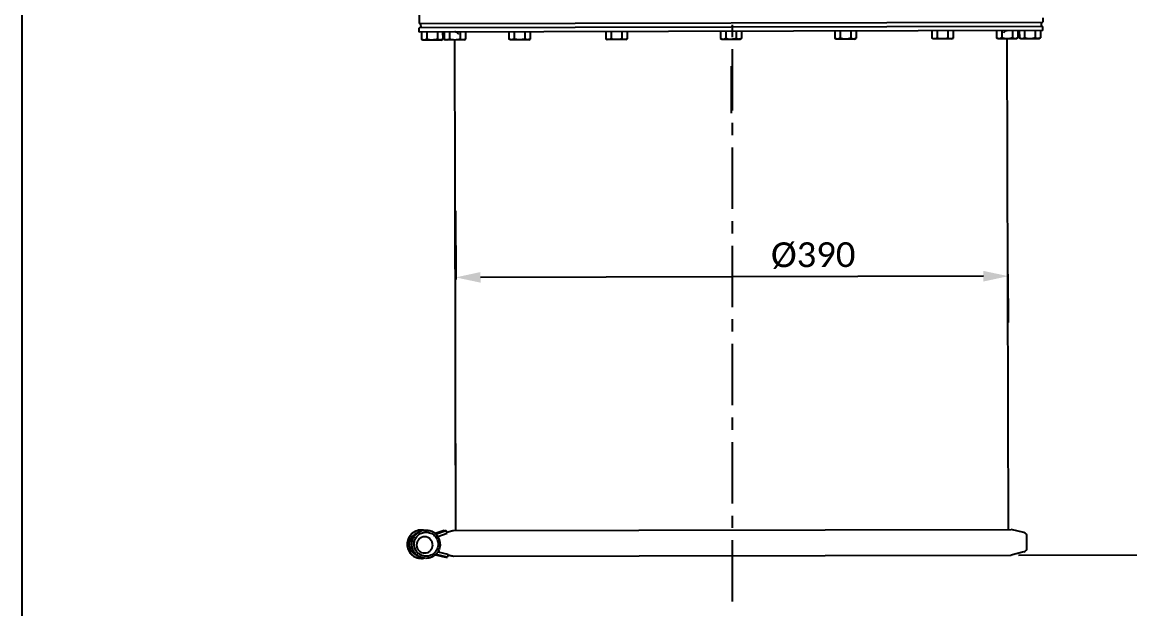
# Model space of a CAD drawing. Header units: millimetres. Extents: x 242 to 4341, y -255 to 3233.
# Drawn here: x 242 to 1023, y 1482 to 1896 of the extents above; entities that cross this region are included whole.
import ezdxf

# ---------------------------------------------------------------- set-up
doc = ezdxf.new("R2010")
doc.units = ezdxf.units.MM
doc.header["$LTSCALE"] = 115.5
doc.header["$PDMODE"] = 3
doc.header["$PDSIZE"] = 8
doc.linetypes.add('CENTER', pattern=[0.6, 0.375, -0.075, 0.075, -0.075])
doc.linetypes.add('DASHED', pattern=[0.2, 0.1, -0.1])
doc.layers.get('0').update_dxf_attribs({"linetype": 'CONTINUOUS'})
doc.layers.get('Defpoints').update_dxf_attribs({"linetype": 'CONTINUOUS'})
doc.layers.add('02___PRT_ALL_AXES', color=7, linetype='CONTINUOUS')
doc.styles.get("Standard").update_dxf_attribs({"font": 'calibri.ttf'})
doc.dimstyles.new('DIMSTYLE_1', dxfattribs={"dimtxt": 17.5, "dimasz": 17.5, "dimexe": 1.5, "dimexo": 1, "dimgap": 0.875, "dimtad": 1, "dimdec": 0, "dimdsep": 46, "dimtxsty": 'Standard', "dimblk": '_FILLED', "dimblk1": '_FILLED', "dimblk2": '_FILLED', "dimcen": 0.09, "dimazin": 2, "dimtp": 0.01, "dimtm": 0.01, "dimtfac": 1, "dimtdec": 0, "dimtofl": 0, "dimtmove": 0, "dimatfit": 3, "dimldrblk": '_FILLED', "dimfxl": 1, "dimtolj": 1, "dimarcsym": 0})
doc.dimstyles.new('DIMSTYLE_2', dxfattribs={"dimtxt": 17.5, "dimasz": 17.5, "dimexe": 1.5, "dimexo": 1, "dimgap": 0.875, "dimtad": 1, "dimdsep": 46, "dimtxsty": 'Standard', "dimblk": '_FILLED', "dimblk1": '_FILLED', "dimblk2": '_FILLED', "dimcen": 0.09, "dimazin": 2, "dimtp": 0.01, "dimtm": 0.01, "dimtfac": 1, "dimtofl": 0, "dimtmove": 0, "dimatfit": 3, "dimldrblk": '_FILLED', "dimfxl": 1, "dimtolj": 1, "dimarcsym": 0})

# ---------------------------------------------------------------- blocks, each defined once
blk = doc.blocks.new('_FILLED')
at = {"color": 0, "linetype": 'ByBlock'}
blk.add_solid([(0, 0), (-1, 0.214), (-1, -0.214)], dxfattribs=at)
blk = doc.blocks.new('*D378')
at = {"color": 0, "linetype": 'Continuous', "lineweight": -2}
for p, q in [((547.39, 1762.75), (547.5, 1714.35)), ((919.99, 1716.68), (565, 1715.89)), ((937.57, 1683.91), (937.49, 1718.22))]:
    blk.add_line(p, q, dxfattribs=at)
at = {"layer": 'Defpoints', "color": 0}
for p in [(547.39, 1763.75), (547.5, 1715.85), (937.57, 1682.91)]:
    blk.add_point(p, dxfattribs=at)
at = {"color": 0, "linetype": 'ByBlock', "lineweight": -2, "xscale": 17.5, "yscale": 17.5, "zscale": 17.5}
for p, rotation in [((937.49, 1716.72), 0.1274300736770334), ((547.5, 1715.85), 180.127430073677)]:
    blk.add_blockref('_FILLED', p, dxfattribs=dict(at, rotation=rotation))
at = {"color": 0, "insert": (799.8, 1740.62), "char_height": 17.5, "attachment_point": 2, "rotation": 0.12743, "line_spacing_factor": 0.9}
blk.add_mtext('\\A1;%%c390', dxfattribs=at)
blk = doc.blocks.new('*D383')
at = {"color": 0, "linetype": 'Continuous', "lineweight": -2}
for p, q in [((906.39, 2067.88), (1095.11, 2068.3)), ((1093.64, 2050.8), (1094.79, 1537.75)), ((944.6, 1519.91), (1096.32, 1520.25))]:
    blk.add_line(p, q, dxfattribs=at)
at = {"layer": 'Defpoints', "color": 0}
for p in [(905.39, 2067.88), (943.6, 1519.91), (1094.82, 1520.25)]:
    blk.add_point(p, dxfattribs=at)
at = {"color": 0, "linetype": 'ByBlock', "lineweight": -2, "xscale": 17.5, "yscale": 17.5, "zscale": 17.5}
for p, rotation in [((1093.61, 2068.3), 90.12743007367705), ((1094.82, 1520.25), 270.127430073677)]:
    blk.add_blockref('_FILLED', p, dxfattribs=dict(at, rotation=rotation))
at = {"color": 0, "insert": (1118.42, 1794.33), "char_height": 17.5, "attachment_point": 2, "rotation": 270.12743, "line_spacing_factor": 0.9}
blk.add_mtext('\\A1;{\\A1;548}', dxfattribs=at)

msp = doc.modelspace()

# ---------------------------------------------------------------- linework, layer by layer
at = {"color": 0, "linetype": 'Continuous'}
for p, q in [((241.521, 1394.903), (241.521, 3232.585)), ((523.279, 1889.027), (523.291, 1883.928)), ((527.032, 1889.036), (527.043, 1883.936)), ((534.538, 1889.052), (534.549, 1883.953)), ((538.29, 1889.061), (538.302, 1883.961)), ((539.341, 1889.063), (539.352, 1883.964)), ((543.093, 1889.071), (543.105, 1883.972)), ((550.599, 1889.088), (550.61, 1883.989)), ((554.352, 1889.097), (554.363, 1883.997)), ((585.08, 1889.165), (585.091, 1884.065)), ((586.098, 1883.487), (585.091, 1884.065)), ((588.832, 1889.173), (588.844, 1884.074)), ((596.338, 1889.19), (596.349, 1884.09)), ((599.098, 1883.516), (600.102, 1884.099)), ((600.091, 1889.198), (600.102, 1884.099)), ((653.533, 1889.317), (653.544, 1884.218)), ((654.551, 1883.639), (653.544, 1884.218)), ((657.286, 1889.325), (657.297, 1884.226)), ((664.791, 1889.342), (664.802, 1884.243)), ((667.551, 1883.668), (668.555, 1884.251)), ((668.544, 1889.35), (668.555, 1884.251)), ((734.279, 1889.497), (734.29, 1884.397)), ((735.297, 1883.819), (734.29, 1884.397)), ((738.032, 1889.505), (738.043, 1884.406)), ((745.537, 1889.522), (745.548, 1884.422)), ((748.297, 1883.848), (749.301, 1884.431)), ((749.29, 1889.53), (749.301, 1884.431)), ((815.025, 1889.676), (815.036, 1884.577)), ((816.043, 1883.999), (815.036, 1884.577)), ((818.778, 1889.685), (818.789, 1884.585)), ((826.283, 1889.701), (826.294, 1884.602)), ((829.043, 1884.027), (830.047, 1884.61)), ((830.036, 1889.71), (830.047, 1884.61)), ((883.478, 1889.829), (883.489, 1884.729)), ((884.496, 1884.151), (883.489, 1884.729)), ((897.496, 1884.18), (884.496, 1884.151)), ((887.231, 1889.837), (887.242, 1884.737)), ((894.736, 1889.854), (894.748, 1884.754)), ((897.496, 1884.18), (898.5, 1884.762)), ((898.489, 1889.862), (898.5, 1884.762)), ((929.217, 1889.93), (929.228, 1884.831)), ((930.235, 1884.253), (929.228, 1884.831)), ((943.235, 1884.281), (930.235, 1884.253)), ((932.97, 1889.939), (932.981, 1884.839)), ((940.475, 1889.955), (940.486, 1884.856)), ((943.235, 1884.281), (944.239, 1884.864)), ((944.228, 1889.964), (944.239, 1884.864)), ((945.278, 1889.966), (945.29, 1884.867)), ((946.296, 1884.288), (945.29, 1884.867)), ((959.296, 1884.317), (946.296, 1884.288)), ((949.031, 1889.974), (949.042, 1884.875)), ((956.537, 1889.991), (956.548, 1884.892)), ((959.296, 1884.317), (960.301, 1884.9)), ((960.289, 1889.999), (960.301, 1884.9)), ((524.298, 1883.35), (523.291, 1883.928)), ((537.298, 1883.379), (524.298, 1883.35)), ((537.298, 1883.379), (538.302, 1883.961)), ((540.359, 1883.385), (539.352, 1883.964)), ((553.359, 1883.414), (540.359, 1883.385)), ((547.021, 1783.022), (546.797, 1883.4)), ((547.021, 1783.022), (546.798, 1883.4)), ((553.359, 1883.414), (554.363, 1883.997)), ((599.098, 1883.516), (586.098, 1883.487)), ((667.551, 1883.668), (654.551, 1883.639)), ((748.297, 1883.848), (735.297, 1883.819)), ((829.043, 1884.027), (816.043, 1883.999)), ((741.839, 1865.017), (741.913, 1831.855)), ((547.568, 1537.131), (547.021, 1783.022)), ((547.568, 1537.131), (547.363, 1629.016)), ((539.402, 1537.287), (533.072, 1535.063)), ((533.198, 1534.938), (539.87, 1537.288)), ((533.954, 1534.859), (540.856, 1537.29)), ((534.828, 1533.047), (541.518, 1535.403)), ((539.453, 1537.141), (539.402, 1537.287)), ((539.87, 1537.288), (540.856, 1537.29)), ((541.518, 1535.403), (540.856, 1537.29)), ((541.296, 1536.035), (545.579, 1537.127)), ((541.334, 1535.927), (546.033, 1537.128)), ((545.579, 1537.127), (939.555, 1538.003)), ((545.579, 1537.127), (545.606, 1537.019)), ((948.406, 1535.789), (939.555, 1538.003)), ((533.169, 1520.078), (540.283, 1518.299)), ((540.749, 1518.3), (533.652, 1520.079)), ((541.736, 1518.302), (534.638, 1520.081)), ((542.22, 1520.242), (535.122, 1522.022)), ((540.311, 1518.41), (540.283, 1518.299)), ((540.749, 1518.3), (541.736, 1518.302)), ((542.22, 1520.242), (541.736, 1518.302)), ((542.134, 1519.897), (545.619, 1519.026)), ((542.161, 1520.007), (546.073, 1519.027)), ((545.619, 1519.026), (939.596, 1519.902)), ((545.619, 1519.026), (545.646, 1519.134)), ((948.436, 1522.155), (939.596, 1519.902))]:
    msp.add_line(p, q, dxfattribs=at)
at = {"color": 0, "linetype": 'DASHED'}
for centre, start, end in [((546.854, 1886.08), 28.67743, 90.12743), ((936.728, 1886.947), 90.12743, 151.57743)]:
    msp.add_arc(centre, 3, start, end, dxfattribs=at)
at = {"color": 0, "linetype": 'Continuous'}
for centre, radius, start, end in [((535.28, 1531.094), 3.992, 109.406294, 116.772353), ((537.968, 1531.966), 3.01, 155.960123, 166.432279), ((947.678, 1532.879), 3, 0.12743, 75.95743), ((947.695, 1525.062), 3, 284.29743, 0.12743), ((534.622, 1523.947), 3.988, 250.231137, 255.920749), ((535.615, 1523.966), 4.006, 239.551728, 255.883036), ((535.608, 1523.957), 1.995, 248.727448, 255.918614), ((537.496, 1524.15), 3, 215.513793, 228.106761)]:
    msp.add_arc(centre, radius, start, end, dxfattribs=at)
for points, knots in [([(586.969, 1883.489), (586.648, 1883.488), (585.985, 1883.607), (585.386, 1883.896), (585.091, 1884.065)], [0, 0, 0, 0, 0.4851065, 1, 1, 1, 1]), ([(588.844, 1884.074), (588.55, 1883.903), (587.951, 1883.612), (587.289, 1883.49), (586.969, 1883.489)], [0, 0, 0, 0, 0.5148834, 1, 1, 1, 1]), ([(592.598, 1883.502), (591.963, 1883.5), (590.692, 1883.609), (589.454, 1883.899), (588.844, 1884.074)], [0, 0, 0, 0, 0.4999086, 1, 1, 1, 1]), ([(596.349, 1884.09), (595.74, 1883.913), (594.503, 1883.618), (593.232, 1883.503), (592.598, 1883.502)], [0, 0, 0, 0, 0.5000913, 1, 1, 1, 1]), ([(598.227, 1883.514), (597.907, 1883.513), (597.244, 1883.632), (596.644, 1883.921), (596.349, 1884.09)], [0, 0, 0, 0, 0.4851075, 1, 1, 1, 1]), ([(600.102, 1884.099), (599.808, 1883.928), (599.21, 1883.637), (598.547, 1883.515), (598.227, 1883.514)], [0, 0, 0, 0, 0.5148817, 1, 1, 1, 1]), ([(655.422, 1883.641), (655.101, 1883.641), (654.438, 1883.759), (653.839, 1884.048), (653.544, 1884.218)], [0, 0, 0, 0, 0.4851065, 1, 1, 1, 1]), ([(657.297, 1884.226), (657.003, 1884.055), (656.405, 1883.764), (655.742, 1883.642), (655.422, 1883.641)], [0, 0, 0, 0, 0.5148834, 1, 1, 1, 1]), ([(661.051, 1883.654), (660.417, 1883.652), (659.146, 1883.761), (657.907, 1884.051), (657.297, 1884.226)], [0, 0, 0, 0, 0.4999086, 1, 1, 1, 1]), ([(664.802, 1884.243), (664.193, 1884.065), (662.956, 1883.77), (661.685, 1883.655), (661.051, 1883.654)], [0, 0, 0, 0, 0.5000913, 1, 1, 1, 1]), ([(666.68, 1883.666), (666.36, 1883.666), (665.697, 1883.785), (665.097, 1884.073), (664.802, 1884.243)], [0, 0, 0, 0, 0.4851075, 1, 1, 1, 1]), ([(668.555, 1884.251), (668.261, 1884.08), (667.663, 1883.789), (667.001, 1883.667), (666.68, 1883.666)], [0, 0, 0, 0, 0.5148817, 1, 1, 1, 1]), ([(736.168, 1883.821), (735.847, 1883.82), (735.184, 1883.939), (734.585, 1884.228), (734.29, 1884.397)], [0, 0, 0, 0, 0.4851065, 1, 1, 1, 1]), ([(738.043, 1884.406), (737.749, 1884.235), (737.151, 1883.944), (736.488, 1883.822), (736.168, 1883.821)], [0, 0, 0, 0, 0.5148834, 1, 1, 1, 1]), ([(741.797, 1883.833), (741.163, 1883.832), (739.892, 1883.941), (738.653, 1884.231), (738.043, 1884.406)], [0, 0, 0, 0, 0.4999086, 1, 1, 1, 1]), ([(745.548, 1884.422), (744.939, 1884.245), (743.702, 1883.95), (742.431, 1883.835), (741.797, 1883.833)], [0, 0, 0, 0, 0.5000913, 1, 1, 1, 1]), ([(747.426, 1883.846), (747.106, 1883.845), (746.443, 1883.964), (745.843, 1884.253), (745.548, 1884.422)], [0, 0, 0, 0, 0.4851075, 1, 1, 1, 1]), ([(749.301, 1884.431), (749.007, 1884.26), (748.409, 1883.969), (747.747, 1883.847), (747.426, 1883.846)], [0, 0, 0, 0, 0.5148817, 1, 1, 1, 1]), ([(816.914, 1884), (816.593, 1884), (815.93, 1884.119), (815.331, 1884.407), (815.036, 1884.577)], [0, 0, 0, 0, 0.4851065, 1, 1, 1, 1]), ([(818.789, 1884.585), (818.495, 1884.415), (817.897, 1884.123), (817.234, 1884.001), (816.914, 1884)], [0, 0, 0, 0, 0.5148834, 1, 1, 1, 1]), ([(822.543, 1884.013), (821.909, 1884.012), (820.638, 1884.12), (819.399, 1884.411), (818.789, 1884.585)], [0, 0, 0, 0, 0.4999086, 1, 1, 1, 1]), ([(826.294, 1884.602), (825.685, 1884.425), (824.448, 1884.129), (823.177, 1884.014), (822.543, 1884.013)], [0, 0, 0, 0, 0.5000913, 1, 1, 1, 1]), ([(828.172, 1884.026), (827.852, 1884.025), (827.189, 1884.144), (826.589, 1884.433), (826.294, 1884.602)], [0, 0, 0, 0, 0.4851075, 1, 1, 1, 1]), ([(830.047, 1884.61), (829.753, 1884.44), (829.155, 1884.148), (828.493, 1884.026), (828.172, 1884.026)], [0, 0, 0, 0, 0.5148817, 1, 1, 1, 1]), ([(885.367, 1884.153), (885.047, 1884.152), (884.384, 1884.271), (883.784, 1884.56), (883.489, 1884.729)], [0, 0, 0, 0, 0.4851065, 1, 1, 1, 1]), ([(887.242, 1884.737), (886.948, 1884.567), (886.35, 1884.275), (885.687, 1884.153), (885.367, 1884.153)], [0, 0, 0, 0, 0.5148834, 1, 1, 1, 1]), ([(890.996, 1884.165), (890.362, 1884.164), (889.091, 1884.273), (887.852, 1884.563), (887.242, 1884.737)], [0, 0, 0, 0, 0.4999086, 1, 1, 1, 1]), ([(894.748, 1884.754), (894.138, 1884.577), (892.901, 1884.281), (891.63, 1884.167), (890.996, 1884.165)], [0, 0, 0, 0, 0.5000913, 1, 1, 1, 1]), ([(896.625, 1884.178), (896.305, 1884.177), (895.642, 1884.296), (895.042, 1884.585), (894.748, 1884.754)], [0, 0, 0, 0, 0.4851075, 1, 1, 1, 1]), ([(898.5, 1884.762), (898.206, 1884.592), (897.608, 1884.301), (896.946, 1884.178), (896.625, 1884.178)], [0, 0, 0, 0, 0.5148817, 1, 1, 1, 1]), ([(931.106, 1884.254), (930.786, 1884.254), (930.123, 1884.373), (929.523, 1884.661), (929.228, 1884.831)], [0, 0, 0, 0, 0.4851065, 1, 1, 1, 1]), ([(932.981, 1884.839), (932.687, 1884.668), (932.089, 1884.377), (931.426, 1884.255), (931.106, 1884.254)], [0, 0, 0, 0, 0.5148834, 1, 1, 1, 1]), ([(936.735, 1884.267), (936.101, 1884.266), (934.83, 1884.374), (933.591, 1884.665), (932.981, 1884.839)], [0, 0, 0, 0, 0.4999086, 1, 1, 1, 1]), ([(940.486, 1884.856), (939.877, 1884.678), (938.64, 1884.383), (937.369, 1884.268), (936.735, 1884.267)], [0, 0, 0, 0, 0.5000913, 1, 1, 1, 1]), ([(942.364, 1884.279), (942.044, 1884.279), (941.381, 1884.398), (940.781, 1884.686), (940.486, 1884.856)], [0, 0, 0, 0, 0.4851075, 1, 1, 1, 1]), ([(944.239, 1884.864), (943.945, 1884.694), (943.347, 1884.402), (942.685, 1884.28), (942.364, 1884.279)], [0, 0, 0, 0, 0.5148817, 1, 1, 1, 1]), ([(947.167, 1884.29), (946.847, 1884.289), (946.184, 1884.408), (945.585, 1884.697), (945.29, 1884.867)], [0, 0, 0, 0, 0.4851065, 1, 1, 1, 1]), ([(949.042, 1884.875), (948.748, 1884.704), (948.15, 1884.413), (947.488, 1884.291), (947.167, 1884.29)], [0, 0, 0, 0, 0.5148834, 1, 1, 1, 1]), ([(952.796, 1884.303), (952.162, 1884.301), (950.891, 1884.41), (949.652, 1884.7), (949.042, 1884.875)], [0, 0, 0, 0, 0.4999086, 1, 1, 1, 1]), ([(956.548, 1884.892), (955.939, 1884.714), (954.701, 1884.419), (953.431, 1884.304), (952.796, 1884.303)], [0, 0, 0, 0, 0.5000913, 1, 1, 1, 1]), ([(958.426, 1884.315), (958.105, 1884.314), (957.442, 1884.433), (956.843, 1884.722), (956.548, 1884.892)], [0, 0, 0, 0, 0.4851075, 1, 1, 1, 1]), ([(960.301, 1884.9), (960.007, 1884.729), (959.408, 1884.438), (958.746, 1884.316), (958.426, 1884.315)], [0, 0, 0, 0, 0.5148817, 1, 1, 1, 1]), ([(525.168, 1883.352), (524.848, 1883.351), (524.185, 1883.47), (523.586, 1883.759), (523.291, 1883.928)], [0, 0, 0, 0, 0.4851065, 1, 1, 1, 1]), ([(527.043, 1883.936), (526.749, 1883.766), (526.151, 1883.474), (525.489, 1883.352), (525.168, 1883.352)], [0, 0, 0, 0, 0.5148834, 1, 1, 1, 1]), ([(530.797, 1883.364), (530.163, 1883.363), (528.892, 1883.472), (527.653, 1883.762), (527.043, 1883.936)], [0, 0, 0, 0, 0.4999086, 1, 1, 1, 1]), ([(534.549, 1883.953), (533.94, 1883.776), (532.702, 1883.48), (531.432, 1883.366), (530.797, 1883.364)], [0, 0, 0, 0, 0.5000913, 1, 1, 1, 1]), ([(536.427, 1883.377), (536.106, 1883.376), (535.443, 1883.495), (534.844, 1883.784), (534.549, 1883.953)], [0, 0, 0, 0, 0.4851075, 1, 1, 1, 1]), ([(538.302, 1883.961), (538.008, 1883.791), (537.409, 1883.499), (536.747, 1883.377), (536.427, 1883.377)], [0, 0, 0, 0, 0.5148817, 1, 1, 1, 1]), ([(541.23, 1883.387), (540.909, 1883.387), (540.246, 1883.506), (539.647, 1883.794), (539.352, 1883.964)], [0, 0, 0, 0, 0.4851065, 1, 1, 1, 1]), ([(543.105, 1883.972), (542.811, 1883.801), (542.213, 1883.51), (541.55, 1883.388), (541.23, 1883.387)], [0, 0, 0, 0, 0.5148834, 1, 1, 1, 1]), ([(546.859, 1883.4), (546.224, 1883.398), (544.954, 1883.507), (543.715, 1883.797), (543.105, 1883.972)], [0, 0, 0, 0, 0.4999086, 1, 1, 1, 1]), ([(550.61, 1883.989), (550.001, 1883.811), (548.764, 1883.516), (547.493, 1883.401), (546.859, 1883.4)], [0, 0, 0, 0, 0.5000913, 1, 1, 1, 1]), ([(552.488, 1883.412), (552.168, 1883.412), (551.505, 1883.531), (550.905, 1883.819), (550.61, 1883.989)], [0, 0, 0, 0, 0.4851075, 1, 1, 1, 1]), ([(554.363, 1883.997), (554.069, 1883.826), (553.471, 1883.535), (552.808, 1883.413), (552.488, 1883.412)], [0, 0, 0, 0, 0.5148817, 1, 1, 1, 1]), ([(531.253, 1527.049), (531.251, 1527.79), (530.952, 1529.287), (529.684, 1531.177), (527.789, 1532.441), (525.556, 1532.881), (523.324, 1532.431), (521.435, 1531.159), (520.176, 1529.262), (519.884, 1527.764), (519.885, 1527.023)], [0, 0, 0, 0, 0.1251352, 0.2501886, 0.3751335, 0.4999991, 0.6248637, 0.7498074, 0.8748623, 1, 1, 1, 1]), ([(519.885, 1527.023), (519.887, 1526.282), (520.186, 1524.786), (521.454, 1522.895), (523.349, 1521.631), (525.582, 1521.191), (527.813, 1521.641), (529.703, 1522.914), (530.962, 1524.81), (531.254, 1526.308), (531.253, 1527.049)], [0, 0, 0, 0, 0.1251352, 0.2501886, 0.3751335, 0.4999991, 0.6248637, 0.7498074, 0.8748623, 1, 1, 1, 1])]:
    msp.add_open_spline(points, degree=3, knots=knots, dxfattribs=at)
msp.add_open_spline([(535.281, 1522.831), (535.485, 1522.413), (535.798, 1522.034), (536.169, 1521.754)], degree=3, dxfattribs=at)
at = {"layer": '02___PRT_ALL_AXES', "color": 0, "linetype": 'CENTER'}
msp.add_line((742.866, 1487.029), (742.866, 2185.879), dxfattribs=at)
at = {"layer": '02___PRT_ALL_AXES', "color": 0, "linetype": 'Continuous'}
for p, q in [((521.758, 1901.024), (521.772, 1895.024)), ((521.772, 1895.024), (961.77, 1896.003)), ((961.782, 1893.003), (521.774, 1892.024)), ((521.78, 1889.024), (521.774, 1892.024)), ((522.772, 1895.026), (522.778, 1892.026)), ((960.77, 1896), (960.777, 1893)), ((961.763, 1899.003), (961.77, 1896.003)), ((961.788, 1890.003), (961.782, 1893.003)), ((961.788, 1890.003), (521.78, 1889.024)), ((937.567, 1537.998), (936.797, 1884.267)), ((950.695, 1525.069), (950.678, 1532.885)), ((521.924, 1520.388), (521.907, 1520.399)), ((521.925, 1520.389), (521.909, 1520.402))]:
    msp.add_line(p, q, dxfattribs=at)
for centre, radius, start, end in [((523.348, 1527.558), 9.968, 81.320228, 90.121179), ((526.539, 1527.528), 8.503, 191.971649, 232.044546), ((526.493, 1527.544), 9.995, 24.62261, 24.99043), ((526.471, 1527.534), 10.019, 0.12554, 24.619934), ((526.516, 1527.499), 8.465, 237.153495, 237.340015), ((526.638, 1527.5), 8.466, 236.980191, 237.340004), ((523.349, 1527.495), 9.968, 270.133674, 278.934637)]:
    msp.add_arc(centre, radius, start, end, dxfattribs=at)
for points, knots in [([(523.212, 1537.526), (522.56, 1537.525), (521.253, 1537.393), (519.371, 1536.816), (517.637, 1535.882), (516.118, 1534.627), (514.873, 1533.099), (513.949, 1531.357), (513.382, 1529.468), (513.256, 1528.158), (513.257, 1527.504)], [0, 0, 0, 0, 0.1248586, 0.2497387, 0.3746586, 0.4996305, 0.6246587, 0.7497391, 0.8748552, 1, 1, 1, 1]), ([(523.327, 1537.527), (522.675, 1537.525), (521.368, 1537.393), (519.486, 1536.816), (517.752, 1535.882), (516.233, 1534.627), (514.988, 1533.099), (514.064, 1531.357), (513.497, 1529.469), (513.371, 1528.158), (513.373, 1527.504)], [0, 0, 0, 0, 0.1248586, 0.2497387, 0.3746586, 0.4996305, 0.6246587, 0.7497391, 0.8748552, 1, 1, 1, 1]), ([(514.873, 1527.507), (514.871, 1528.361), (515.127, 1530.079), (516.258, 1532.416), (518.03, 1534.312), (519.54, 1535.167), (520.336, 1535.471)], [0, 0, 0, 0, 0.2501944, 0.5002926, 0.7502296, 1, 1, 1, 1]), ([(516.421, 1527.511), (516.419, 1528.165), (516.545, 1529.475), (517.112, 1531.364), (518.036, 1533.106), (519.281, 1534.634), (520.8, 1535.889), (522.534, 1536.823), (524.416, 1537.4), (525.724, 1537.532), (526.376, 1537.533)], [0, 0, 0, 0, 0.1251448, 0.2502609, 0.3753413, 0.5003695, 0.6253414, 0.7502613, 0.8751414, 1, 1, 1, 1]), ([(516.536, 1527.512), (516.535, 1528.165), (516.66, 1529.476), (517.228, 1531.364), (518.151, 1533.106), (519.397, 1534.634), (520.915, 1535.889), (522.65, 1536.823), (524.532, 1537.4), (525.839, 1537.532), (526.491, 1537.534)], [0, 0, 0, 0, 0.1251448, 0.2502609, 0.3753413, 0.5003695, 0.6253414, 0.7502613, 0.8751414, 1, 1, 1, 1]), ([(518.036, 1527.558), (518.038, 1528.111), (518.149, 1529.221), (518.636, 1530.819), (519.424, 1532.293), (520.483, 1533.584), (521.772, 1534.645), (523.243, 1535.434), (524.838, 1535.921), (525.945, 1536.032), (526.498, 1536.034)], [0, 0, 0, 0, 0.1251473, 0.2502629, 0.3753426, 0.5003701, 0.6253415, 0.7502612, 0.8751413, 1, 1, 1, 1]), ([(518.158, 1527.515), (518.157, 1528.071), (518.264, 1529.185), (518.746, 1530.79), (519.531, 1532.271), (520.59, 1533.569), (521.881, 1534.636), (523.355, 1535.43), (524.954, 1535.921), (526.066, 1536.033), (526.62, 1536.034)], [0, 0, 0, 0, 0.1251448, 0.2502609, 0.3753413, 0.5003695, 0.6253414, 0.7502613, 0.8751414, 1, 1, 1, 1]), ([(526.491, 1537.534), (527.432, 1537.536), (529.327, 1537.269), (531.934, 1536.089), (534.109, 1534.225), (535.154, 1532.621), (535.552, 1531.766)], [0, 0, 0, 0, 0.2498214, 0.4997298, 0.7497848, 1, 1, 1, 1]), ([(526.62, 1536.034), (527.174, 1536.035), (528.286, 1535.928), (529.887, 1535.445), (531.365, 1534.657), (532.661, 1533.596), (533.725, 1532.302), (534.517, 1530.825), (535.006, 1529.222), (535.118, 1528.108), (535.119, 1527.553)], [0, 0, 0, 0, 0.1248586, 0.2497387, 0.3746586, 0.4996305, 0.6246587, 0.7497391, 0.8748552, 1, 1, 1, 1]), ([(513.257, 1527.504), (513.259, 1526.851), (513.39, 1525.541), (513.966, 1523.655), (514.897, 1521.917), (516.15, 1520.394), (517.674, 1519.146), (519.412, 1518.22), (521.297, 1517.651), (522.605, 1517.525), (523.257, 1517.526)], [0, 0, 0, 0, 0.1251448, 0.2502609, 0.3753413, 0.5003695, 0.6253414, 0.7502613, 0.8751414, 1, 1, 1, 1]), ([(513.373, 1527.504), (513.374, 1526.851), (513.506, 1525.541), (514.081, 1523.655), (515.013, 1521.917), (516.265, 1520.395), (517.789, 1519.146), (519.528, 1518.22), (521.412, 1517.651), (522.72, 1517.525), (523.372, 1517.527)], [0, 0, 0, 0, 0.1251448, 0.2502609, 0.3753413, 0.5003695, 0.6253414, 0.7502613, 0.8751414, 1, 1, 1, 1]), ([(520.371, 1519.569), (519.574, 1519.869), (518.061, 1520.718), (516.28, 1522.606), (515.139, 1524.938), (514.875, 1526.654), (514.873, 1527.507)], [0, 0, 0, 0, 0.2497704, 0.4997074, 0.7498056, 1, 1, 1, 1]), ([(526.42, 1517.533), (525.768, 1517.532), (524.46, 1517.658), (522.576, 1518.227), (520.837, 1519.153), (519.313, 1520.401), (518.061, 1521.924), (517.129, 1523.662), (516.554, 1525.548), (516.422, 1526.858), (516.421, 1527.511)], [0, 0, 0, 0, 0.1248586, 0.2497387, 0.3746586, 0.4996305, 0.6246587, 0.7497391, 0.8748552, 1, 1, 1, 1]), ([(526.535, 1517.534), (525.883, 1517.532), (524.575, 1517.658), (522.691, 1518.227), (520.953, 1519.153), (519.428, 1520.402), (518.176, 1521.924), (517.245, 1523.662), (516.669, 1525.548), (516.538, 1526.858), (516.536, 1527.512)], [0, 0, 0, 0, 0.1248586, 0.2497387, 0.3746586, 0.4996305, 0.6246587, 0.7497391, 0.8748552, 1, 1, 1, 1]), ([(521.965, 1520.441), (521.385, 1520.825), (520.316, 1521.74), (519.099, 1523.458), (518.335, 1525.422), (518.16, 1526.819), (518.158, 1527.515)], [0, 0, 0, 0, 0.2498201, 0.4997796, 0.7498537, 1, 1, 1, 1]), ([(536.49, 1527.556), (536.491, 1526.902), (536.366, 1525.592), (535.799, 1523.703), (534.875, 1521.961), (533.629, 1520.433), (532.111, 1519.178), (530.377, 1518.244), (528.495, 1517.667), (527.187, 1517.535), (526.535, 1517.534)], [0, 0, 0, 0, 0.1251448, 0.2502609, 0.3753413, 0.5003695, 0.6253414, 0.7502613, 0.8751414, 1, 1, 1, 1]), ([(535.119, 1527.553), (535.12, 1526.997), (535.013, 1525.883), (534.531, 1524.278), (533.746, 1522.797), (532.688, 1521.499), (531.397, 1520.432), (529.923, 1519.638), (528.323, 1519.147), (527.212, 1519.035), (526.658, 1519.034)], [0, 0, 0, 0, 0.1251448, 0.2502609, 0.3753413, 0.5003695, 0.6253414, 0.7502613, 0.8751414, 1, 1, 1, 1]), ([(526.535, 1519.034), (525.731, 1519.032), (524.112, 1519.26), (522.625, 1519.939), (521.948, 1520.373)], [0, 0, 0, 0, 0.499912, 1, 1, 1, 1]), ([(526.658, 1519.034), (525.853, 1519.032), (524.234, 1519.261), (522.747, 1519.939), (522.07, 1520.373)], [0, 0, 0, 0, 0.499912, 1, 1, 1, 1])]:
    msp.add_open_spline(points, degree=3, knots=knots, dxfattribs=at)

# ---------------------------------------------------------------- dimensions: what is measured, and where the dimension line sits
at = {"color": 0, "linetype": 'Continuous'}
dim = msp.add_linear_dim(base=(1094.825, 1520.247), p1=(905.388, 2067.878), p2=(943.596, 1519.911), angle=270.12743, text='{\\A1;<>}', dimstyle='DIMSTYLE_1', override={"dimtxsty": 'Standard'}, dxfattribs=at)
dim.commit()
dim.dimension.update_dxf_attribs({"geometry": '*D383', "text_midpoint": (1094.215, 1794.272), "dimtype": 160})
dim = msp.add_linear_dim(base=(547.495, 1715.853), p1=(937.569, 1682.913), p2=(547.389, 1763.75), angle=180.12743, text='%%c<>', dimstyle='DIMSTYLE_2', dxfattribs=at)
dim.commit()
dim.dimension.update_dxf_attribs({"geometry": '*D378', "text_midpoint": (799.852, 1716.414), "dimtype": 160})

doc.saveas('drawing.dxf')
